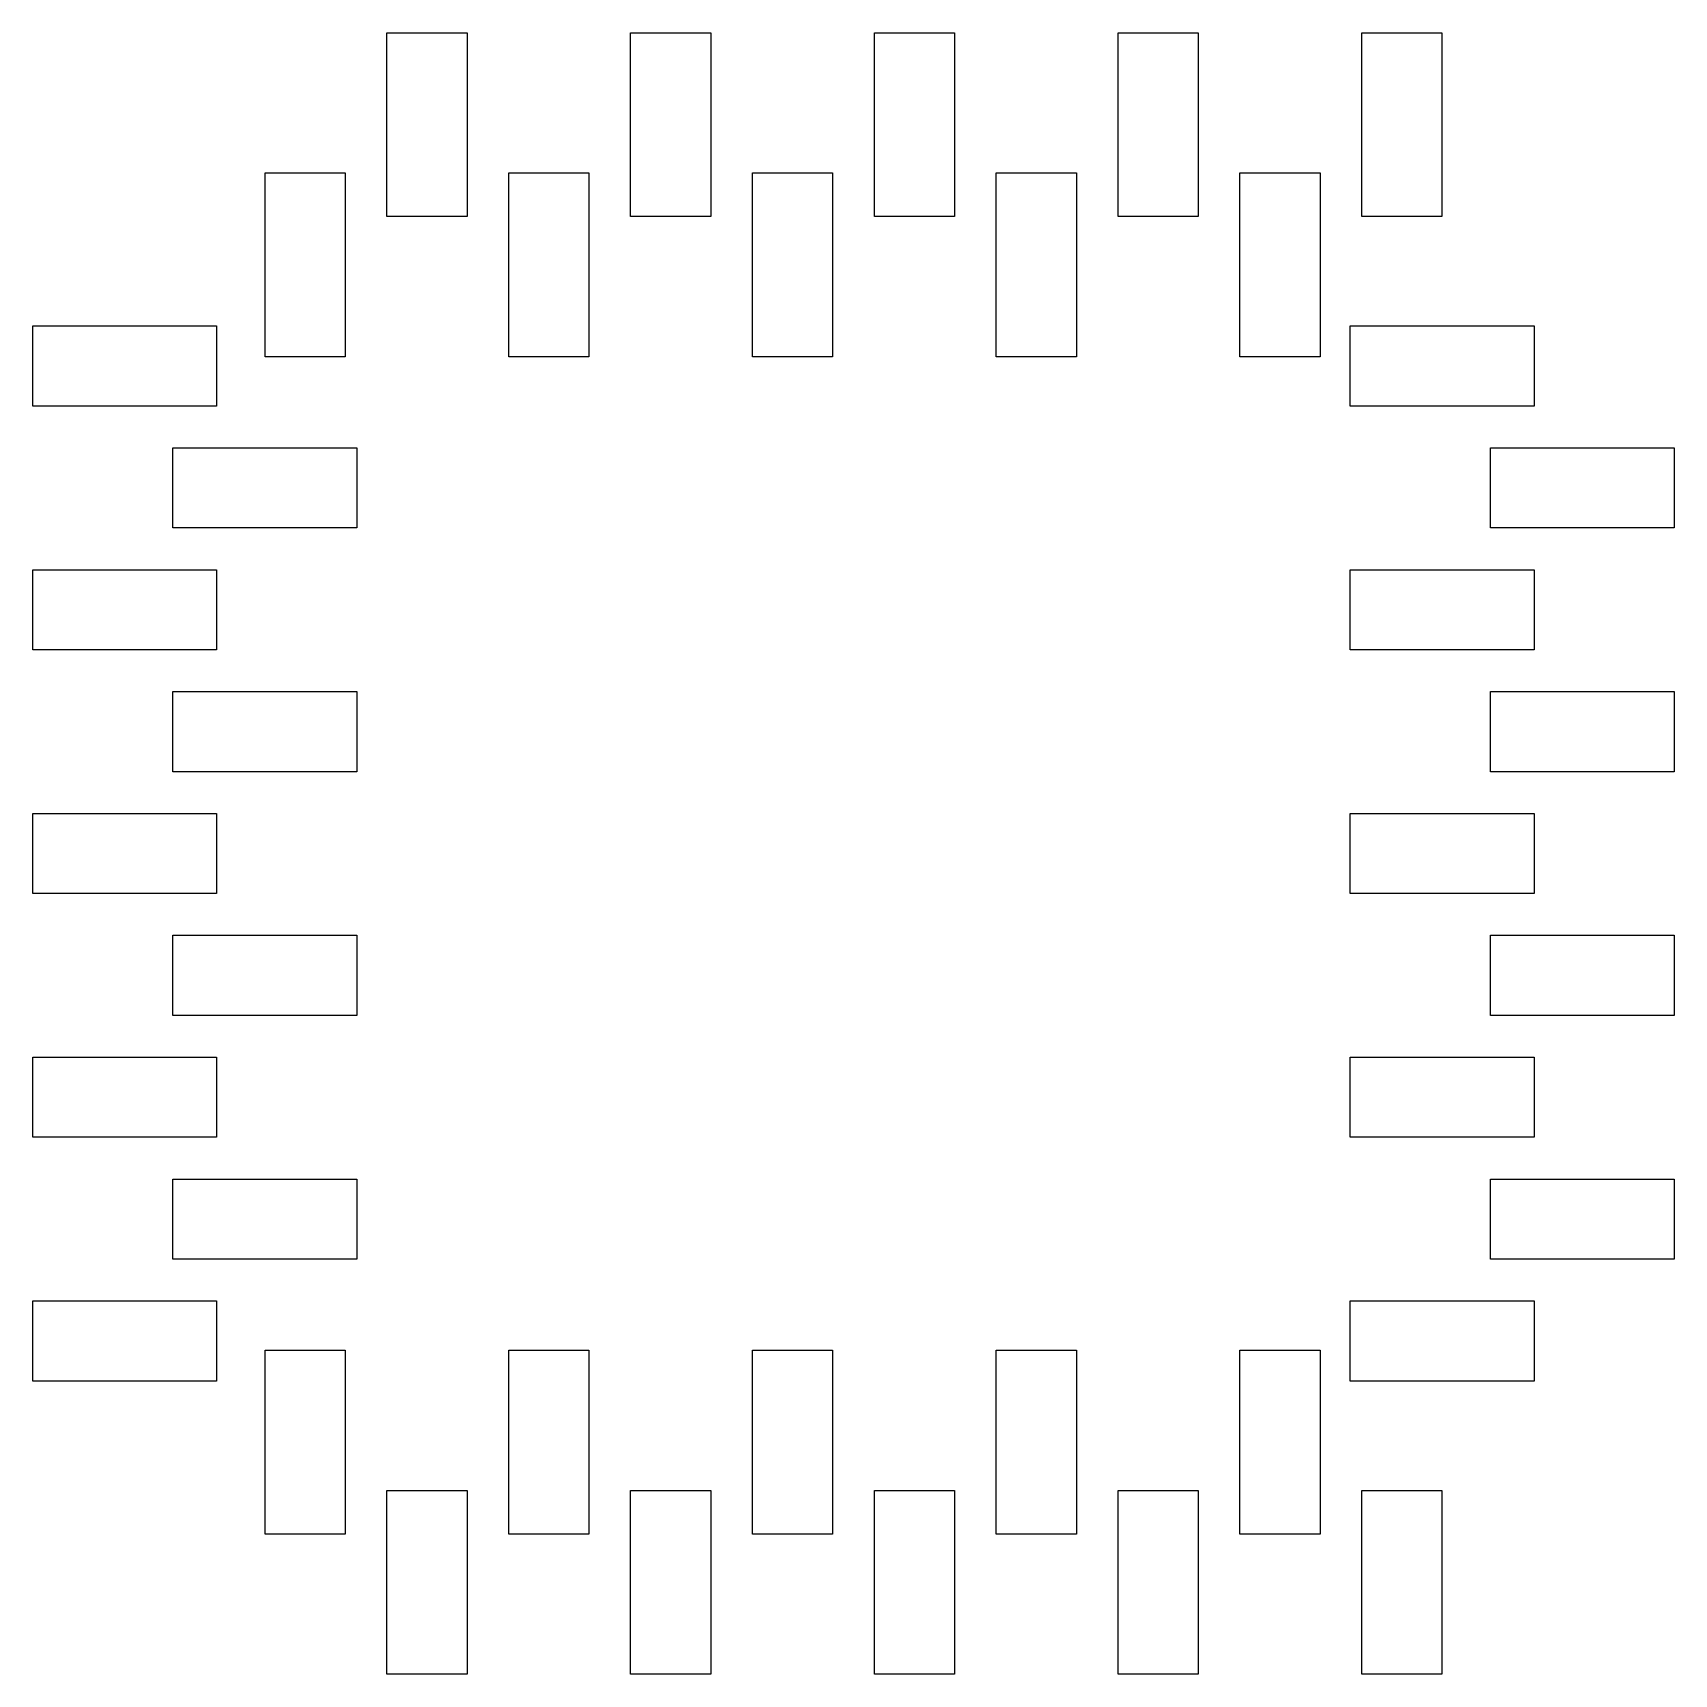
# Model space of a CAD drawing. Extents: x -2.1 to 32.1, y -2.1 to 32.1.
import ezdxf

# ---------------------------------------------------------------- set-up
doc = ezdxf.new("R2010")
doc.units = 0
doc.header["$MEASUREMENT"] = 0
doc.layers.add('BLACK', color=7, linetype='CONTINUOUS')

msp = doc.modelspace()

# ---------------------------------------------------------------- linework, layer by layer
at = {"layer": 'Black'}
for p, q in [((5.275, 28.275), (5.275, 32.105)), ((5.275, 32.105), (6.945, 32.105)), ((6.945, 32.105), (6.945, 28.275)), ((10.355, 28.275), (10.355, 32.105)), ((10.355, 32.105), (12.025, 32.105)), ((12.025, 32.105), (12.025, 28.275)), ((15.435, 28.275), (15.435, 32.105)), ((15.435, 32.105), (17.105, 32.105)), ((17.105, 32.105), (17.105, 28.275)), ((20.515, 28.275), (20.515, 32.105)), ((20.515, 32.105), (22.185, 32.105)), ((22.185, 32.105), (22.185, 28.275)), ((25.595, 28.275), (25.595, 32.105)), ((25.595, 32.105), (27.265, 32.105)), ((27.265, 32.105), (27.265, 28.275)), ((2.735, 25.355), (2.735, 29.185)), ((2.735, 29.185), (4.405, 29.185)), ((4.405, 29.185), (4.405, 25.355)), ((7.815, 25.355), (7.815, 29.185)), ((7.815, 29.185), (9.485, 29.185)), ((9.485, 29.185), (9.485, 25.355)), ((12.895, 25.355), (12.895, 29.185)), ((12.895, 29.185), (14.565, 29.185)), ((14.565, 29.185), (14.565, 25.355)), ((17.975, 25.355), (17.975, 29.185)), ((17.975, 29.185), (19.645, 29.185)), ((19.645, 29.185), (19.645, 25.355)), ((23.055, 25.355), (23.055, 29.185)), ((23.055, 29.185), (24.725, 29.185)), ((24.725, 29.185), (24.725, 25.355)), ((6.945, 28.275), (5.275, 28.275)), ((12.025, 28.275), (10.355, 28.275)), ((17.105, 28.275), (15.435, 28.275)), ((22.185, 28.275), (20.515, 28.275)), ((27.265, 28.275), (25.595, 28.275)), ((-2.105, 24.325), (-2.105, 25.995)), ((-2.105, 25.995), (1.725, 25.995)), ((1.725, 25.995), (1.725, 24.325)), ((25.355, 24.325), (25.355, 25.995)), ((25.355, 25.995), (29.185, 25.995)), ((29.185, 25.995), (29.185, 24.325)), ((4.405, 25.355), (2.735, 25.355)), ((9.485, 25.355), (7.815, 25.355)), ((14.565, 25.355), (12.895, 25.355)), ((19.645, 25.355), (17.975, 25.355)), ((24.725, 25.355), (23.055, 25.355)), ((1.725, 24.325), (-2.105, 24.325)), ((29.185, 24.325), (25.355, 24.325)), ((0.815, 21.785), (0.815, 23.455)), ((0.815, 23.455), (4.645, 23.455)), ((4.645, 23.455), (4.645, 21.785)), ((28.275, 21.785), (28.275, 23.455)), ((28.275, 23.455), (32.105, 23.455)), ((32.105, 23.455), (32.105, 21.785)), ((4.645, 21.785), (0.815, 21.785)), ((32.105, 21.785), (28.275, 21.785)), ((-2.105, 19.245), (-2.105, 20.915)), ((-2.105, 20.915), (1.725, 20.915)), ((1.725, 20.915), (1.725, 19.245)), ((25.355, 19.245), (25.355, 20.915)), ((25.355, 20.915), (29.185, 20.915)), ((29.185, 20.915), (29.185, 19.245)), ((1.725, 19.245), (-2.105, 19.245)), ((29.185, 19.245), (25.355, 19.245)), ((0.815, 16.705), (0.815, 18.375)), ((0.815, 18.375), (4.645, 18.375)), ((4.645, 18.375), (4.645, 16.705)), ((28.275, 16.705), (28.275, 18.375)), ((28.275, 18.375), (32.105, 18.375)), ((32.105, 18.375), (32.105, 16.705)), ((4.645, 16.705), (0.815, 16.705)), ((32.105, 16.705), (28.275, 16.705)), ((-2.105, 14.165), (-2.105, 15.835)), ((-2.105, 15.835), (1.725, 15.835)), ((1.725, 15.835), (1.725, 14.165)), ((25.355, 14.165), (25.355, 15.835)), ((25.355, 15.835), (29.185, 15.835)), ((29.185, 15.835), (29.185, 14.165)), ((1.725, 14.165), (-2.105, 14.165)), ((29.185, 14.165), (25.355, 14.165)), ((0.815, 11.625), (0.815, 13.295)), ((0.815, 13.295), (4.645, 13.295)), ((4.645, 13.295), (4.645, 11.625)), ((28.275, 11.625), (28.275, 13.295)), ((28.275, 13.295), (32.105, 13.295)), ((32.105, 13.295), (32.105, 11.625)), ((4.645, 11.625), (0.815, 11.625)), ((32.105, 11.625), (28.275, 11.625)), ((-2.105, 9.085), (-2.105, 10.755)), ((-2.105, 10.755), (1.725, 10.755)), ((1.725, 10.755), (1.725, 9.085)), ((25.355, 9.085), (25.355, 10.755)), ((25.355, 10.755), (29.185, 10.755)), ((29.185, 10.755), (29.185, 9.085)), ((1.725, 9.085), (-2.105, 9.085)), ((29.185, 9.085), (25.355, 9.085)), ((0.815, 6.545), (0.815, 8.215)), ((0.815, 8.215), (4.645, 8.215)), ((4.645, 8.215), (4.645, 6.545)), ((28.275, 6.545), (28.275, 8.215)), ((28.275, 8.215), (32.105, 8.215)), ((32.105, 8.215), (32.105, 6.545)), ((4.645, 6.545), (0.815, 6.545)), ((32.105, 6.545), (28.275, 6.545)), ((-2.105, 4.005), (-2.105, 5.675)), ((-2.105, 5.675), (1.725, 5.675)), ((1.725, 5.675), (1.725, 4.005)), ((25.355, 4.005), (25.355, 5.675)), ((25.355, 5.675), (29.185, 5.675)), ((29.185, 5.675), (29.185, 4.005)), ((2.735, 0.815), (2.735, 4.645)), ((2.735, 4.645), (4.405, 4.645)), ((4.405, 4.645), (4.405, 0.815)), ((7.815, 0.815), (7.815, 4.645)), ((7.815, 4.645), (9.485, 4.645)), ((9.485, 4.645), (9.485, 0.815)), ((12.895, 0.815), (12.895, 4.645)), ((12.895, 4.645), (14.565, 4.645)), ((14.565, 4.645), (14.565, 0.815)), ((17.975, 0.815), (17.975, 4.645)), ((17.975, 4.645), (19.645, 4.645)), ((19.645, 4.645), (19.645, 0.815)), ((23.055, 0.815), (23.055, 4.645)), ((23.055, 4.645), (24.725, 4.645)), ((24.725, 4.645), (24.725, 0.815)), ((1.725, 4.005), (-2.105, 4.005)), ((29.185, 4.005), (25.355, 4.005)), ((5.275, -2.105), (5.275, 1.725)), ((5.275, 1.725), (6.945, 1.725)), ((6.945, 1.725), (6.945, -2.105)), ((10.355, -2.105), (10.355, 1.725)), ((10.355, 1.725), (12.025, 1.725)), ((12.025, 1.725), (12.025, -2.105)), ((15.435, -2.105), (15.435, 1.725)), ((15.435, 1.725), (17.105, 1.725)), ((17.105, 1.725), (17.105, -2.105)), ((20.515, -2.105), (20.515, 1.725)), ((20.515, 1.725), (22.185, 1.725)), ((22.185, 1.725), (22.185, -2.105)), ((25.595, -2.105), (25.595, 1.725)), ((25.595, 1.725), (27.265, 1.725)), ((27.265, 1.725), (27.265, -2.105)), ((4.405, 0.815), (2.735, 0.815)), ((9.485, 0.815), (7.815, 0.815)), ((14.565, 0.815), (12.895, 0.815)), ((19.645, 0.815), (17.975, 0.815)), ((24.725, 0.815), (23.055, 0.815)), ((6.945, -2.105), (5.275, -2.105)), ((12.025, -2.105), (10.355, -2.105)), ((17.105, -2.105), (15.435, -2.105)), ((22.185, -2.105), (20.515, -2.105)), ((27.265, -2.105), (25.595, -2.105))]:
    msp.add_line(p, q, dxfattribs=at)

doc.saveas('drawing.dxf')
